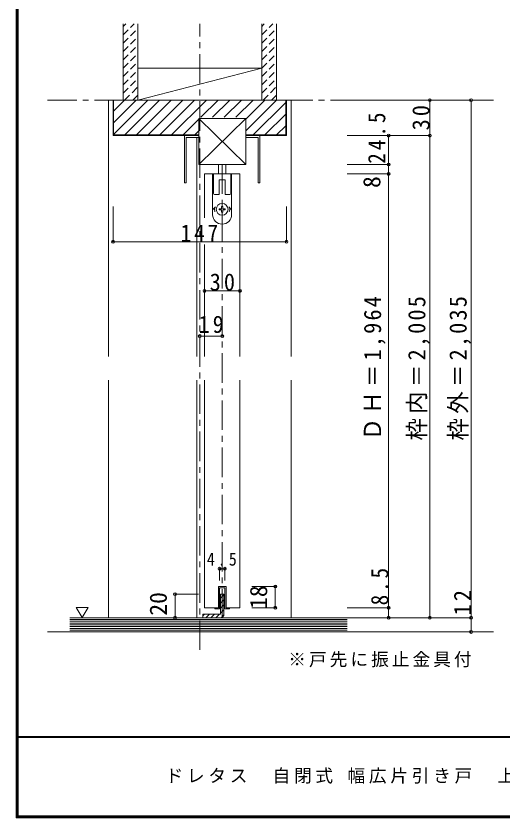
# Model space of a CAD drawing. Units: millimetres at full size, sheet at 1:5. Extents: x -973 to 977, y -718 to 696.
# Drawn here: x -973 to -561, y -701 to -21 of the extents above; entities that cross this region are included whole.
import ezdxf
from ezdxf.enums import TextEntityAlignment as Align

# ---------------------------------------------------------------- set-up
doc = ezdxf.new("R2010")
doc.units = ezdxf.units.MM
doc.header["$LTSCALE"] = 5
doc.header["$PDMODE"] = 32
doc.header["$PDSIZE"] = 2.5
doc.linetypes.add('CHAIN1', pattern=[8, 5, -1, 1, -1])
doc.linetypes.add('DASHED1', pattern=[1.8, 1.2, -0.6])
for name, color, linetype, lineweight in [('0-1_通り芯', 4, 'CHAIN1', 9), ('0-2_柱', 3, 'Continuous', 9), ('0-3_仕上げ', 2, 'Continuous', 9), ('0-4_枠', 3, 'Continuous', 9), ('0-6_扉', 2, 'Continuous', 9), ('0-7_金物', 7, 'Continuous', 9), ('0-A_文字', 3, 'Continuous', 9), ('0-B_寸法', 7, 'Continuous', 9), ('0-C_ハッチ', 4, 'DASHED1', 9), ('F-1_枠', 6, 'Continuous', 9)]:
    doc.layers.add(name, color=color, linetype=linetype, lineweight=lineweight)
doc.layers.add('F-A_文字', color=7, linetype='Continuous')
doc.styles.add('ＭＳ ゴシック', font='')
doc.styles.get('ＭＳ ゴシック').set_extended_font_data('MS Gothic')

msp = doc.modelspace()

# ---------------------------------------------------------------- linework, layer by layer
at = {"layer": '0-1_通り芯'}
for p, q in [((-817.591, -558.38), (-817.591, -27.794)), ((-946.815, -92.446), (-568.591, -92.446)), ((-798.591, -146.946), (-798.591, -531.142)), ((-946.815, -543.141), (-568.591, -543.141))]:
    msp.add_line(p, q, dxfattribs=at)
at = {"layer": '0-2_柱', "color": 7}
msp.add_line((-765.091, -65.446), (-870.091, -92.446), dxfattribs=at)
at = {"layer": '0-2_柱'}
msp.add_lwpolyline([(-870.091, -92.446), (-765.091, -92.446), (-765.091, -65.446), (-870.091, -65.446)], close=True, dxfattribs=at)
at = {"layer": '0-3_仕上げ'}
for p, q in [((-882.591, -92.446), (-882.591, -27.794)), ((-870.091, -92.446), (-870.091, -27.794)), ((-765.091, -92.446), (-765.091, -27.794)), ((-752.591, -92.446), (-752.591, -27.794)), ((-882.591, -92.446), (-870.091, -92.446)), ((-765.091, -92.446), (-752.591, -92.446)), ((-927.815, -531.142), (-692.591, -531.142)), ((-927.815, -543.142), (-692.591, -543.142))]:
    msp.add_line(p, q, dxfattribs=at)
at = {"layer": '0-3_仕上げ', "color": 7}
for p, q in [((-927.815, -532.642), (-692.591, -532.642)), ((-927.815, -534.142), (-692.591, -534.142)), ((-927.815, -535.642), (-692.591, -535.642)), ((-927.815, -537.142), (-692.591, -537.142)), ((-927.815, -538.642), (-692.591, -538.642)), ((-927.815, -540.142), (-692.591, -540.142)), ((-927.815, -541.642), (-692.591, -541.642))]:
    msp.add_line(p, q, dxfattribs=at)
at = {"layer": '0-4_枠', "color": 4}
for p, q in [((-895.091, -92.446), (-891.091, -92.446)), ((-895.091, -309.641), (-895.091, -92.446)), ((-744.091, -92.446), (-740.091, -92.446)), ((-740.091, -309.641), (-740.091, -92.446)), ((-820.091, -309.641), (-820.091, -123.946)), ((-895.091, -531.142), (-895.091, -329.641)), ((-820.091, -531.142), (-820.091, -329.641)), ((-740.091, -531.142), (-740.091, -329.641))]:
    msp.add_line(p, q, dxfattribs=at)
at = {"layer": '0-4_枠'}
for p, q in [((-890.591, -121.946), (-890.591, -92.446)), ((-744.591, -92.446), (-744.591, -121.946)), ((-818.491, -122.446), (-818.491, -107.946)), ((-818.491, -107.946), (-778.691, -107.946)), ((-778.691, -107.946), (-778.691, -122.446)), ((-778.691, -107.946), (-778.691, -122.446)), ((-818.634, -121.946), (-890.591, -121.946)), ((-778.635, -121.946), (-744.591, -121.946)), ((-818.633, -122.446), (-891.091, -122.446)), ((-778.635, -122.446), (-744.091, -122.446))]:
    msp.add_line(p, q, dxfattribs=at)
at = {"layer": '0-4_枠', "color": 7}
for p, q in [((-818.491, -107.946), (-778.691, -146.946)), ((-830.591, -162.446), (-830.591, -122.446)), ((-830.591, -122.446), (-818.448, -122.446)), ((-829.091, -162.446), (-829.091, -123.946)), ((-829.091, -123.946), (-818.591, -123.946)), ((-766.591, -122.446), (-778.704, -122.446)), ((-768.091, -123.946), (-778.591, -123.946)), ((-768.091, -162.446), (-768.091, -123.946)), ((-766.591, -162.446), (-766.591, -122.446)), ((-830.591, -162.446), (-829.091, -162.446)), ((-766.591, -162.446), (-768.091, -162.446))]:
    msp.add_line(p, q, dxfattribs=at)
at = {"layer": '0-4_枠'}
for points in [[(-891.091, -122.446), (-891.091, -92.446), (-744.091, -92.446), (-744.091, -122.446)], [(-818.491, -122.446), (-818.491, -107.946), (-778.691, -107.946)]]:
    msp.add_lwpolyline(points, dxfattribs=at)
at = {"layer": '0-4_枠', "color": 7}
msp.add_lwpolyline([(-818.491, -146.946), (-778.691, -146.946), (-778.691, -107.946)], dxfattribs=at)
msp.add_lwpolyline([(-778.691, -107.946), (-818.491, -146.946), (-818.491, -107.946)], close=True, dxfattribs=at)
at = {"layer": '0-6_扉', "color": 6}
for p, q in [((-813.591, -154.946), (-813.591, -192.309)), ((-813.591, -154.946), (-783.591, -154.946)), ((-783.591, -154.946), (-783.591, -309.641)), ((-813.591, -214.81), (-813.591, -309.641)), ((-813.591, -329.641), (-813.591, -522.642)), ((-783.591, -329.641), (-783.591, -522.642)), ((-801.841, -504.642), (-801.841, -522.642)), ((-795.341, -504.642), (-801.841, -504.642)), ((-795.341, -504.642), (-795.341, -522.642)), ((-801.841, -522.642), (-813.591, -522.642)), ((-783.591, -522.642), (-795.341, -522.642))]:
    msp.add_line(p, q, dxfattribs=at)
at = {"layer": '0-7_金物'}
for p, q in [((-778.691, -107.946), (-818.492, -107.946)), ((-801.634, -154.946), (-801.634, -146.946)), ((-795.634, -146.946), (-795.634, -154.946)), ((-806.684, -189.496), (-806.684, -154.946)), ((-806.491, -154.946), (-790.691, -154.946)), ((-806.491, -154.946), (-790.691, -154.946)), ((-806.033, -154.946), (-806.033, -171.446)), ((-791.233, -154.946), (-791.233, -171.446)), ((-790.584, -189.496), (-790.584, -154.946)), ((-801.134, -159.946), (-801.134, -172.446)), ((-801.134, -159.946), (-796.134, -159.946)), ((-801.134, -159.946), (-796.134, -159.946)), ((-796.134, -159.946), (-796.134, -172.446)), ((-805.033, -172.446), (-801.134, -172.446)), ((-796.134, -172.446), (-792.233, -172.446)), ((-804.29, -182.946), (-806.133, -184.946)), ((-799.153, -184.426), (-799.119, -182.496)), ((-798.147, -182.496), (-799.119, -182.496)), ((-798.114, -184.426), (-798.147, -182.496)), ((-792.977, -182.946), (-791.133, -184.946)), ((-805.033, -184.946), (-806.133, -184.946)), ((-799.153, -184.426), (-801.083, -184.46)), ((-801.083, -184.46), (-801.083, -185.432)), ((-799.153, -185.465), (-801.083, -185.432)), ((-799.153, -185.465), (-799.119, -187.396)), ((-799.119, -187.396), (-798.147, -187.396)), ((-798.114, -185.465), (-798.147, -187.396)), ((-798.114, -184.426), (-796.183, -184.46)), ((-798.114, -185.465), (-796.183, -185.432)), ((-796.183, -185.432), (-796.183, -184.46)), ((-792.233, -184.946), (-791.133, -184.946)), ((-801.841, -522.642), (-801.841, -504.642)), ((-801.841, -504.642), (-795.341, -504.642)), ((-800.841, -523.642), (-800.841, -505.642)), ((-796.341, -505.642), (-800.841, -505.642)), ((-796.341, -505.642), (-796.341, -523.642)), ((-795.341, -504.642), (-795.341, -522.642)), ((-804.841, -522.642), (-801.841, -522.642)), ((-804.841, -523.642), (-804.841, -522.642)), ((-795.341, -522.642), (-792.341, -522.642)), ((-792.341, -522.642), (-792.341, -523.642)), ((-800.841, -523.642), (-804.841, -523.642)), ((-796.341, -523.642), (-792.341, -523.642))]:
    msp.add_line(p, q, dxfattribs=at)
at = {"layer": '0-7_金物', "color": 3}
for p, q in [((-800.091, -511.142), (-797.091, -511.142)), ((-800.091, -511.142), (-800.091, -528.142)), ((-797.091, -528.142), (-797.091, -511.142)), ((-815.091, -528.142), (-815.091, -531.142)), ((-815.091, -528.142), (-800.091, -528.142)), ((-800.091, -531.142), (-815.091, -531.142))]:
    msp.add_line(p, q, dxfattribs=at)
at = {"layer": '0-7_金物'}
msp.add_circle((-798.633, -184.946), 5, dxfattribs=at)
for centre, radius, start, end in [((-805.033, -171.446), 1, 180, 270), ((-792.233, -171.446), 1, 270, 0), ((-798.634, -189.496), 8.05, 180, 270), ((-798.633, -184.946), 6.4, 167.82427, 198.20996), ((-798.634, -189.496), 8.05, 270, 0), ((-798.633, -184.946), 6.4, 341.79004, 12.17573)]:
    msp.add_arc(centre, radius, start, end, dxfattribs=at)
at = {"layer": '0-7_金物', "color": 3}
msp.add_arc((-800.091, -528.142), 3, 270, 0, dxfattribs=at)
at = {"layer": '0-A_文字', "color": 7}
for p, q in [((-922.251, -522.328), (-912.251, -522.328)), ((-922.251, -522.328), (-917.251, -530.988)), ((-912.251, -522.328), (-917.251, -530.988))]:
    msp.add_line(p, q, dxfattribs=at)
at = {"layer": '0-B_寸法', "color": 4}
for p, q in [((-587.591, -92.446), (-692.591, -92.446)), ((-622.591, -122.446), (-622.591, -92.446)), ((-622.591, -122.446), (-622.591, -92.446)), ((-587.591, -531.142), (-587.591, -92.446)), ((-681.657, -122.446), (-692.591, -122.446)), ((-622.591, -122.446), (-692.591, -122.446)), ((-657.591, -146.946), (-657.591, -122.446)), ((-622.591, -531.142), (-622.591, -122.446)), ((-657.591, -146.946), (-692.591, -146.946)), ((-657.591, -154.946), (-657.591, -146.946)), ((-657.591, -154.946), (-692.591, -154.946)), ((-657.591, -522.642), (-657.591, -154.946)), ((-891.091, -212.446), (-891.091, -182.446)), ((-744.091, -212.446), (-744.091, -182.446)), ((-744.091, -212.446), (-891.091, -212.446)), ((-813.591, -254.141), (-783.591, -254.141)), ((-817.591, -292.446), (-798.591, -292.446)), ((-800.841, -489.642), (-800.841, -499.642)), ((-800.841, -489.642), (-796.341, -489.642)), ((-796.341, -489.642), (-796.341, -499.642)), ((-753.591, -504.642), (-773.591, -504.642)), ((-753.591, -522.642), (-753.591, -504.642)), ((-838.591, -511.142), (-818.591, -511.142)), ((-838.591, -531.142), (-838.591, -511.142)), ((-753.591, -522.642), (-773.591, -522.642)), ((-657.591, -522.642), (-692.591, -522.642)), ((-657.591, -522.642), (-657.591, -531.142)), ((-838.591, -531.142), (-818.591, -531.142)), ((-587.591, -531.142), (-692.591, -531.142)), ((-587.591, -531.142), (-587.591, -543.142)), ((-587.591, -543.142), (-692.591, -543.142))]:
    msp.add_line(p, q, dxfattribs=at)
at = {"layer": '0-B_寸法'}
for p in [(-622.591, -92.446), (-587.591, -92.446), (-657.591, -122.446), (-622.591, -122.446), (-657.591, -146.946), (-657.591, -154.946), (-891.091, -212.446), (-744.091, -212.446), (-813.591, -254.141), (-783.591, -254.141), (-817.591, -292.446), (-798.591, -292.446), (-800.841, -489.642), (-796.341, -489.642), (-753.591, -504.642), (-838.591, -511.142), (-753.591, -522.642), (-657.591, -522.642), (-838.591, -531.142), (-657.591, -531.142), (-622.591, -531.142), (-587.591, -531.142), (-587.591, -543.142)]:
    msp.add_point(p, dxfattribs=at)
at = {"layer": '0-C_ハッチ'}
for p, q in [((-882.591, -30.011), (-880.374, -27.794)), ((-882.591, -37.082), (-873.303, -27.794)), ((-882.591, -44.153), (-870.091, -31.653)), ((-765.091, -30.011), (-762.874, -27.794)), ((-765.091, -37.082), (-755.803, -27.794)), ((-765.091, -44.153), (-752.591, -31.653)), ((-882.591, -51.224), (-870.091, -38.724)), ((-765.091, -51.224), (-752.591, -38.724)), ((-882.591, -58.295), (-870.091, -45.795)), ((-765.091, -58.295), (-752.591, -45.795)), ((-882.591, -65.366), (-870.091, -52.866)), ((-765.091, -65.366), (-752.591, -52.866)), ((-882.591, -72.437), (-870.091, -59.937)), ((-765.091, -72.437), (-752.591, -59.937)), ((-882.591, -79.508), (-870.091, -67.008)), ((-765.091, -79.508), (-752.591, -67.008)), ((-882.591, -86.579), (-870.091, -74.079)), ((-765.091, -86.579), (-752.591, -74.079)), ((-881.386, -92.446), (-870.091, -81.151)), ((-763.886, -92.446), (-752.591, -81.151)), ((-874.315, -92.446), (-870.091, -88.222)), ((-756.815, -92.446), (-752.591, -88.222))]:
    msp.add_line(p, q, dxfattribs=at)
at = {"layer": '0-C_ハッチ', "linetype": 'Continuous'}
for p, q in [((-890.591, -101.71), (-881.326, -92.446)), ((-890.591, -111.61), (-871.427, -92.446)), ((-890.591, -121.509), (-861.527, -92.446)), ((-881.128, -121.946), (-851.628, -92.446)), ((-871.228, -121.946), (-841.728, -92.446)), ((-861.329, -121.946), (-831.829, -92.446)), ((-851.429, -121.946), (-821.929, -92.446)), ((-841.53, -121.946), (-812.03, -92.446)), ((-816.63, -106.946), (-802.13, -92.446)), ((-806.731, -106.946), (-792.231, -92.446)), ((-796.831, -106.946), (-782.331, -92.446)), ((-786.932, -106.946), (-772.432, -92.446)), ((-778.634, -108.548), (-762.532, -92.446)), ((-778.634, -118.447), (-752.633, -92.446)), ((-772.233, -121.946), (-744.591, -94.303)), ((-762.334, -121.946), (-744.591, -104.203)), ((-831.63, -121.946), (-818.633, -108.949)), ((-752.434, -121.946), (-744.591, -114.102)), ((-821.731, -121.946), (-818.634, -118.849)), ((-800.091, -514.624), (-797.091, -511.624)), ((-800.091, -518.867), (-797.091, -515.867)), ((-800.091, -523.109), (-797.091, -520.109)), ((-815.091, -529.624), (-813.609, -528.142)), ((-812.366, -531.142), (-809.366, -528.142)), ((-808.123, -531.142), (-805.123, -528.142)), ((-803.88, -531.142), (-800.881, -528.142)), ((-800.091, -527.352), (-797.091, -524.352)), ((-799.597, -531.101), (-797.131, -528.634))]:
    msp.add_line(p, q, dxfattribs=at)
at = {"layer": 'F-1_枠'}
for p, q in [((-973.347, 695.833), (-973.347, -700.833)), ((-972.514, 695.833), (-972.514, -700.833)), ((-971.68, 695.833), (-971.68, -700.833)), ((976.653, -631.667), (-973.347, -631.667)), ((976.653, -632.5), (-973.347, -632.5)), ((976.653, -699.167), (-973.347, -699.167)), ((976.653, -700), (-973.347, -700)), ((976.653, -700.833), (-973.347, -700.833))]:
    msp.add_line(p, q, dxfattribs=at)

# ---------------------------------------------------------------- texts
at = {"layer": '0-4_枠', "color": 7, "style": 'ＭＳ ゴシック'}
msp.add_text('8', height=14.66, rotation=90, dxfattribs=at).set_placement((-660.091, -166.855), align=Align.BOTTOM_LEFT)
at = {"layer": '0-A_文字', "color": 7, "insert": (-742.591, -573.142), "char_height": 11, "attachment_point": 7, "style": 'ＭＳ ゴシック'}
msp.add_mtext('\\T1.17;※戸先に振止金具付', dxfattribs=at)
at = {"layer": '0-B_寸法', "style": 'ＭＳ ゴシック'}
for s, p in [('18', (-756.091, -523.642)), ('20', (-841.091, -529.348))]:
    msp.add_text(s, height=14.66, rotation=90, dxfattribs=at).set_placement(p, align=Align.BOTTOM_LEFT)
at = {"layer": '0-B_寸法', "char_height": 14.66, "attachment_point": 7, "rotation": 90, "style": 'ＭＳ ゴシック'}
for s, insert in [('\\T1.27;\\W0.95;30', (-622.591, -118.071)), ('\\T1.28;\\W0.9;24.5', (-660.091, -146.341)), ('\\T1.19;\\W0.95;ＤＨ＝1,964', (-660.091, -380.891)), ('\\T1.19;\\W0.95;枠内＝2,005', (-622.591, -380.891)), ('\\T1.19;\\W0.95;枠外＝2,035', (-587.591, -380.891)), ('\\T1.27;\\W0.9;8.5', (-657.591, -520.642)), ('\\T1.27;\\W0.95;12', (-587.591, -529.142))]:
    msp.add_mtext(s, dxfattribs=dict(at, insert=insert))
at = {"layer": '0-B_寸法', "attachment_point": 7, "style": 'ＭＳ ゴシック'}
for s, insert, char_height in [('\\T1.27;\\W0.9;147', (-833.841, -212.446), 14.66), ('\\T1.27;\\W0.95;30', (-809.216, -254.141), 14.66), ('\\T1.27;\\W0.95;19', (-818.716, -289.946), 14.66), ('\\T1.38;\\W0.9;4.5', (-811.591, -487.142), 11)]:
    msp.add_mtext(s, dxfattribs=dict(at, insert=insert, char_height=char_height))
at = {"layer": 'F-A_文字', "insert": (-846.68, -673.333), "char_height": 11, "attachment_point": 7, "style": 'ＭＳ ゴシック'}
msp.add_mtext('\\T1.21;ドレタス\u3000自閉式\\~幅広片引き戸\u3000上吊りタイプ\u3000固定155巾\u3000枠外H2,035\u3000枠外W2,215', dxfattribs=at)

doc.saveas('drawing.dxf')
